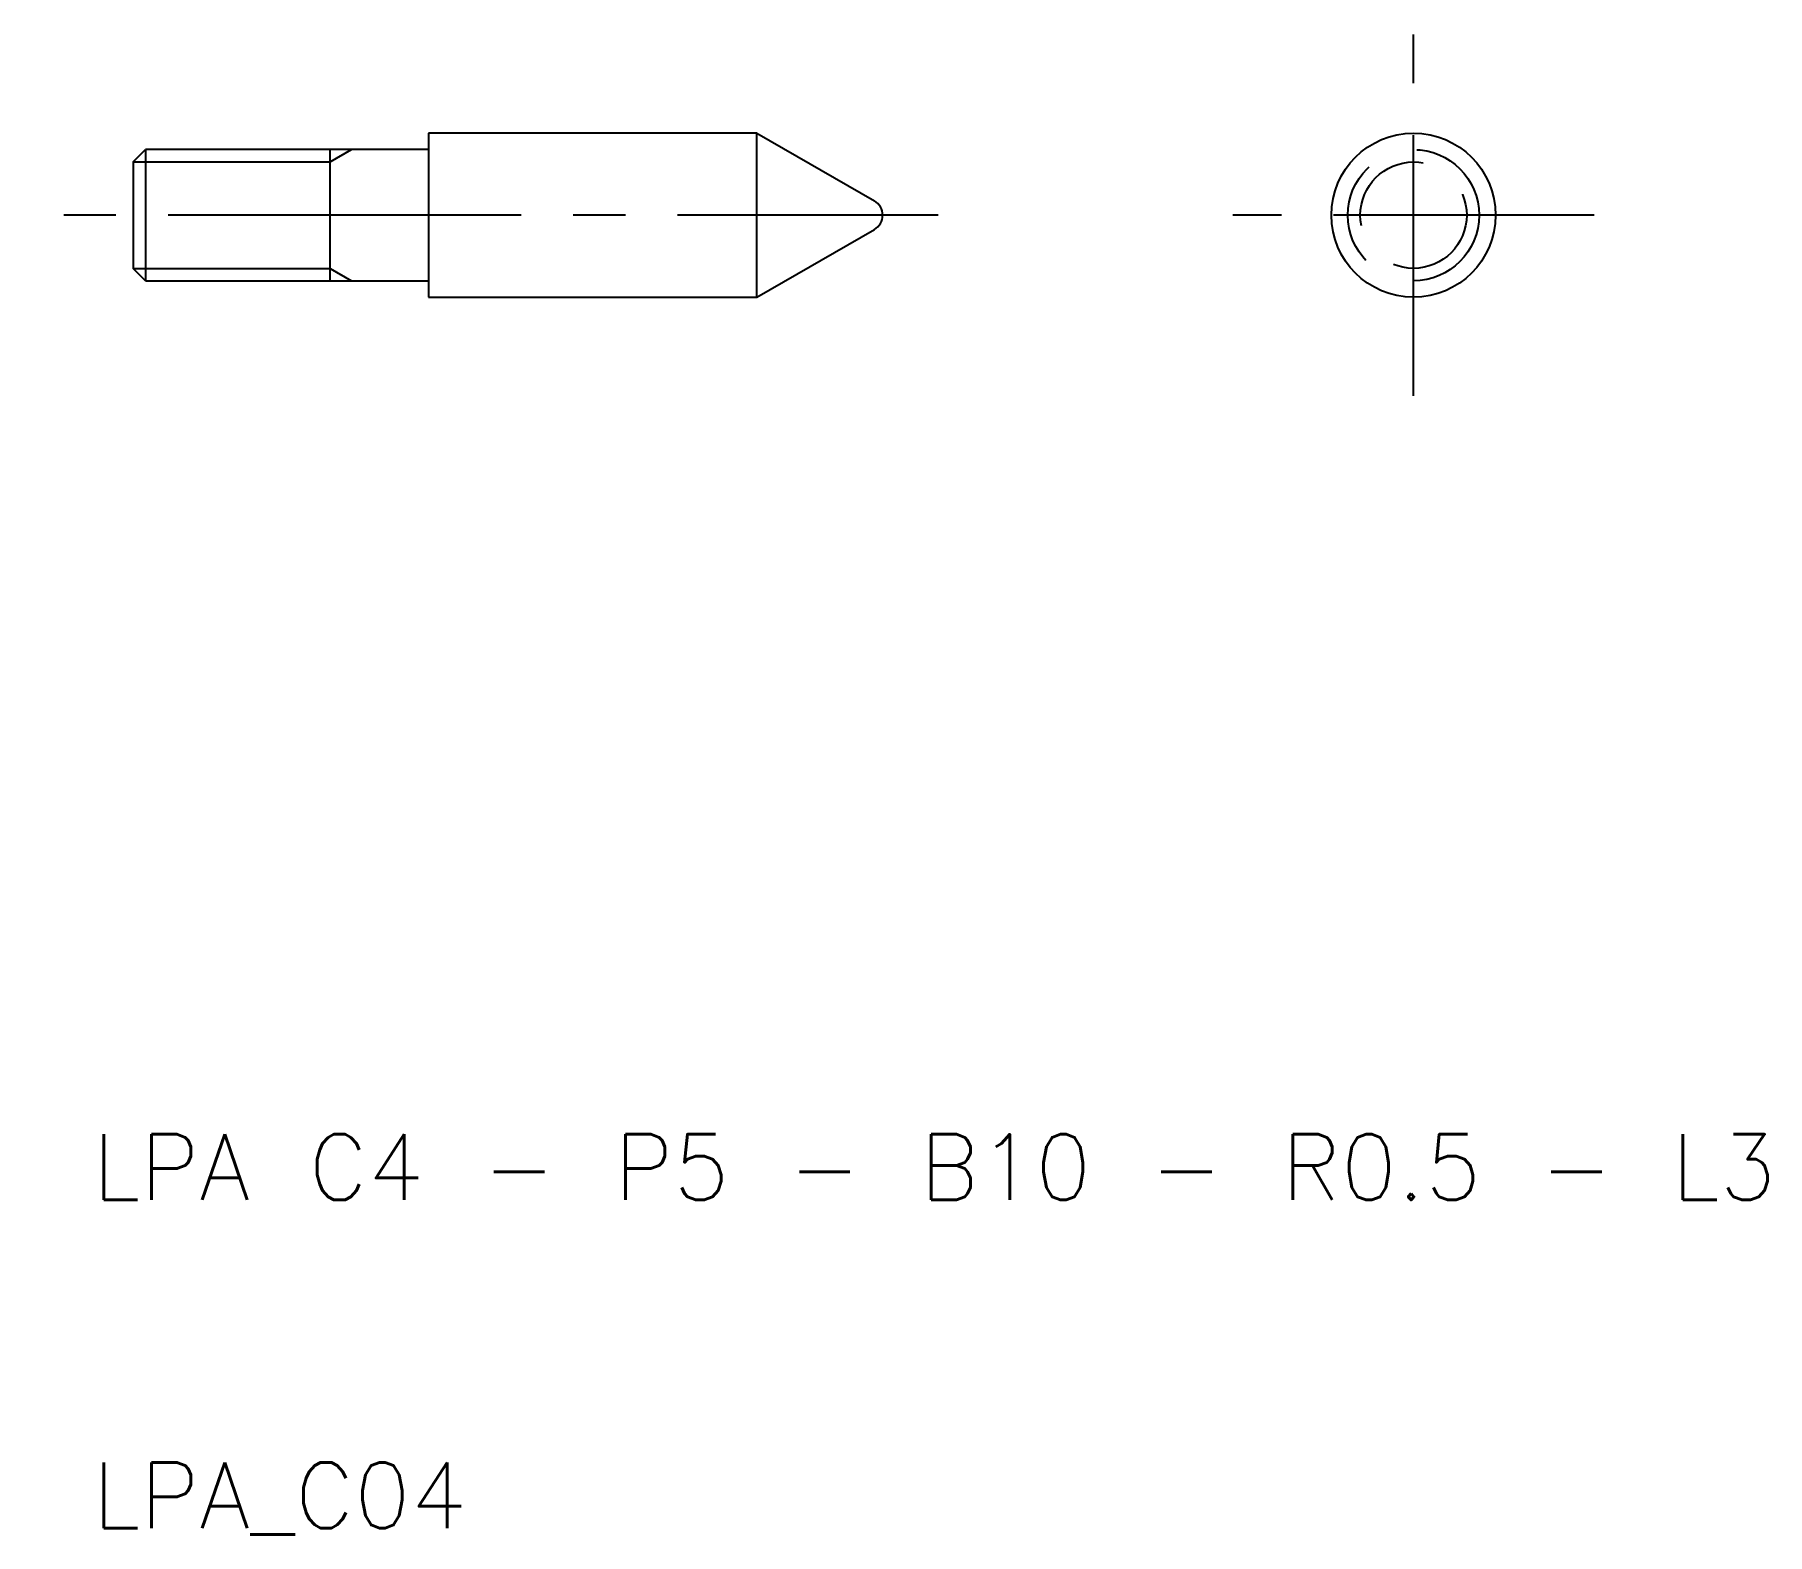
# Model space of a CAD drawing. Extents: x 38 to 90.8, y 9.8 to 55.5.
import ezdxf

# ---------------------------------------------------------------- set-up
doc = ezdxf.new("R2010")
doc.units = 0
doc.header["$LTSCALE"] = 0.25
doc.linetypes.add('CENTER', pattern=[50.8, 31.75, -6.35, 6.35, -6.35])
doc.linetypes.add('DASHED', pattern=[19.05, 12.7, -6.35])
doc.layers.get('0').update_dxf_attribs({"linetype": 'CONTINUOUS'})
doc.layers.add('CENTER', color=1, linetype='CENTER')
doc.styles.get("Standard").update_dxf_attribs({"font": 'txt.shx'})

msp = doc.modelspace()

# ---------------------------------------------------------------- linework, layer by layer
for p, q in [((60, 52.5), (50, 52.5)), ((50, 52.5), (50, 47.5)), ((60, 47.5), (60, 52.5)), ((60, 52.5), (63.58, 50.433)), ((41, 51.621), (41.379, 52)), ((50, 52), (41.379, 52)), ((41.379, 52), (41.379, 48)), ((47, 48), (47, 52)), ((41, 51.621), (41, 48.379)), ((60, 47.5), (63.58, 49.567)), ((41.379, 48), (41, 48.379)), ((41.379, 48), (50, 48)), ((50, 47.5), (60, 47.5))]:
    msp.add_line(p, q)
at = {"color": 3}
for p, q in [((47, 51.621), (47.656, 52)), ((41, 51.621), (47, 51.621)), ((41, 48.379), (47, 48.379)), ((47, 48.379), (47.656, 48))]:
    msp.add_line(p, q, dxfattribs=at)
msp.add_circle((80, 50), 2.5)
at = {"color": 3, "linetype": 'DASHED'}
for radius in [2, 1.621]:
    msp.add_circle((80, 50), radius, dxfattribs=at)
msp.add_arc((63.33, 50), 0.5, 300, 60)
at = {"layer": 'CENTER', "color": 1, "linetype": 'CENTER'}
for p, q in [((80, 44.5), (80, 55.5)), ((50, 50), (38, 50)), ((65.518, 50), (50, 50)), ((85.5, 50), (74.5, 50))]:
    msp.add_line(p, q, dxfattribs=at)

# ---------------------------------------------------------------- texts
for s, p in [('LPA C4 - P5 - B10 - R0.5 - L3', (39.761, 20)), ('LPA_C04', (39.761, 10))]:
    msp.add_text(s, height=2).set_placement(p)

doc.saveas('drawing.dxf')
